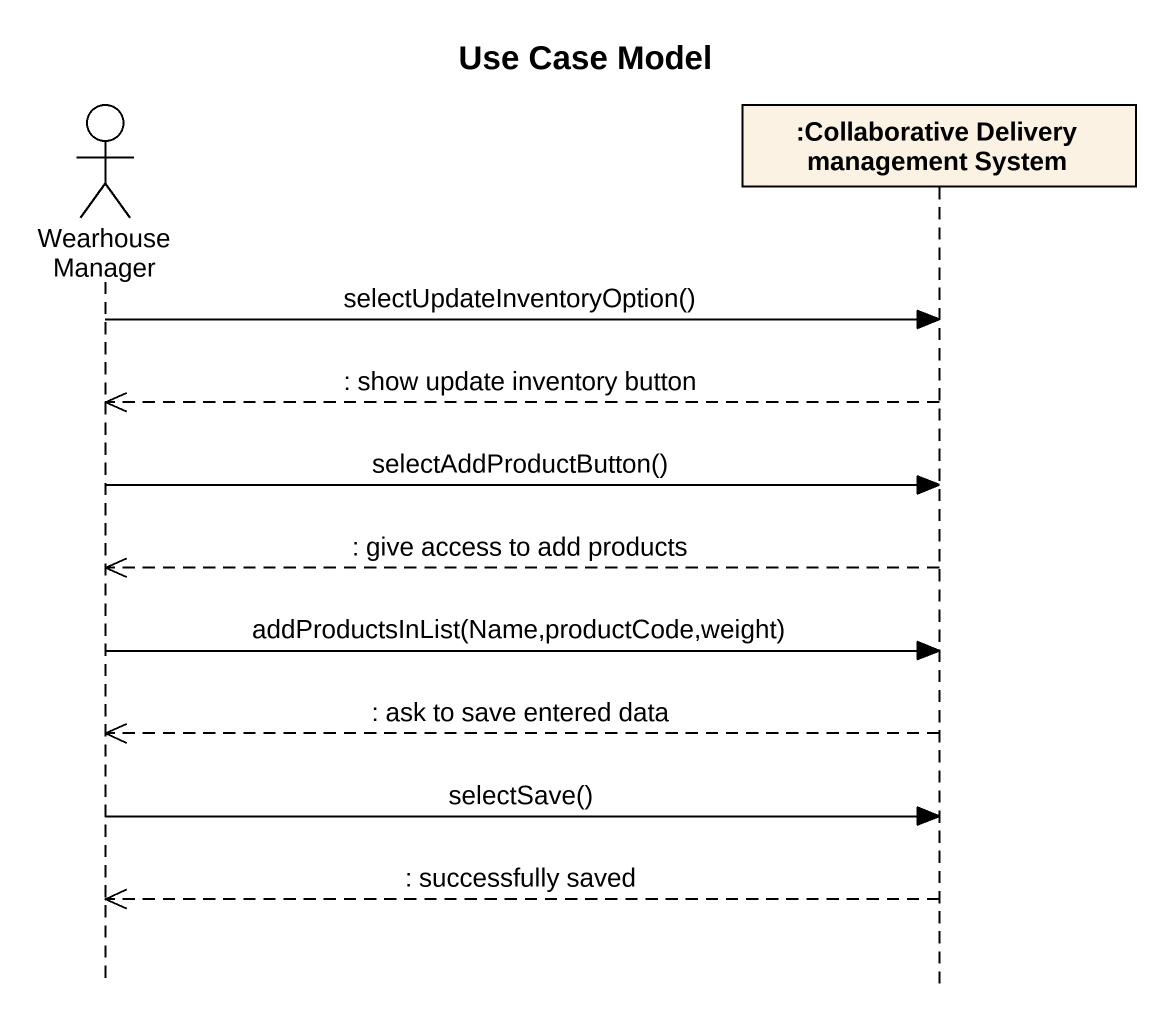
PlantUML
@startuml
title Use Case Model
hide footbox
actor "Wearhouse Manager" as Wearhouse_Manager
participant ":Collaborative Delivery management System" as Collaborative_Delivery

Wearhouse_Manager -> Collaborative_Delivery : selectUpdateInventoryOption()
Collaborative_Delivery -->> Wearhouse_Manager : : show update inventory button
Wearhouse_Manager -> Collaborative_Delivery : selectAddProductButton()
Collaborative_Delivery -->> Wearhouse_Manager : : give access to add products
Wearhouse_Manager -> Collaborative_Delivery : addProductsInList(Name,productCode,weight)
Collaborative_Delivery -->> Wearhouse_Manager : : ask to save entered data
Wearhouse_Manager -> Collaborative_Delivery : selectSave()
Collaborative_Delivery -->> Wearhouse_Manager : : successfully saved
@enduml
